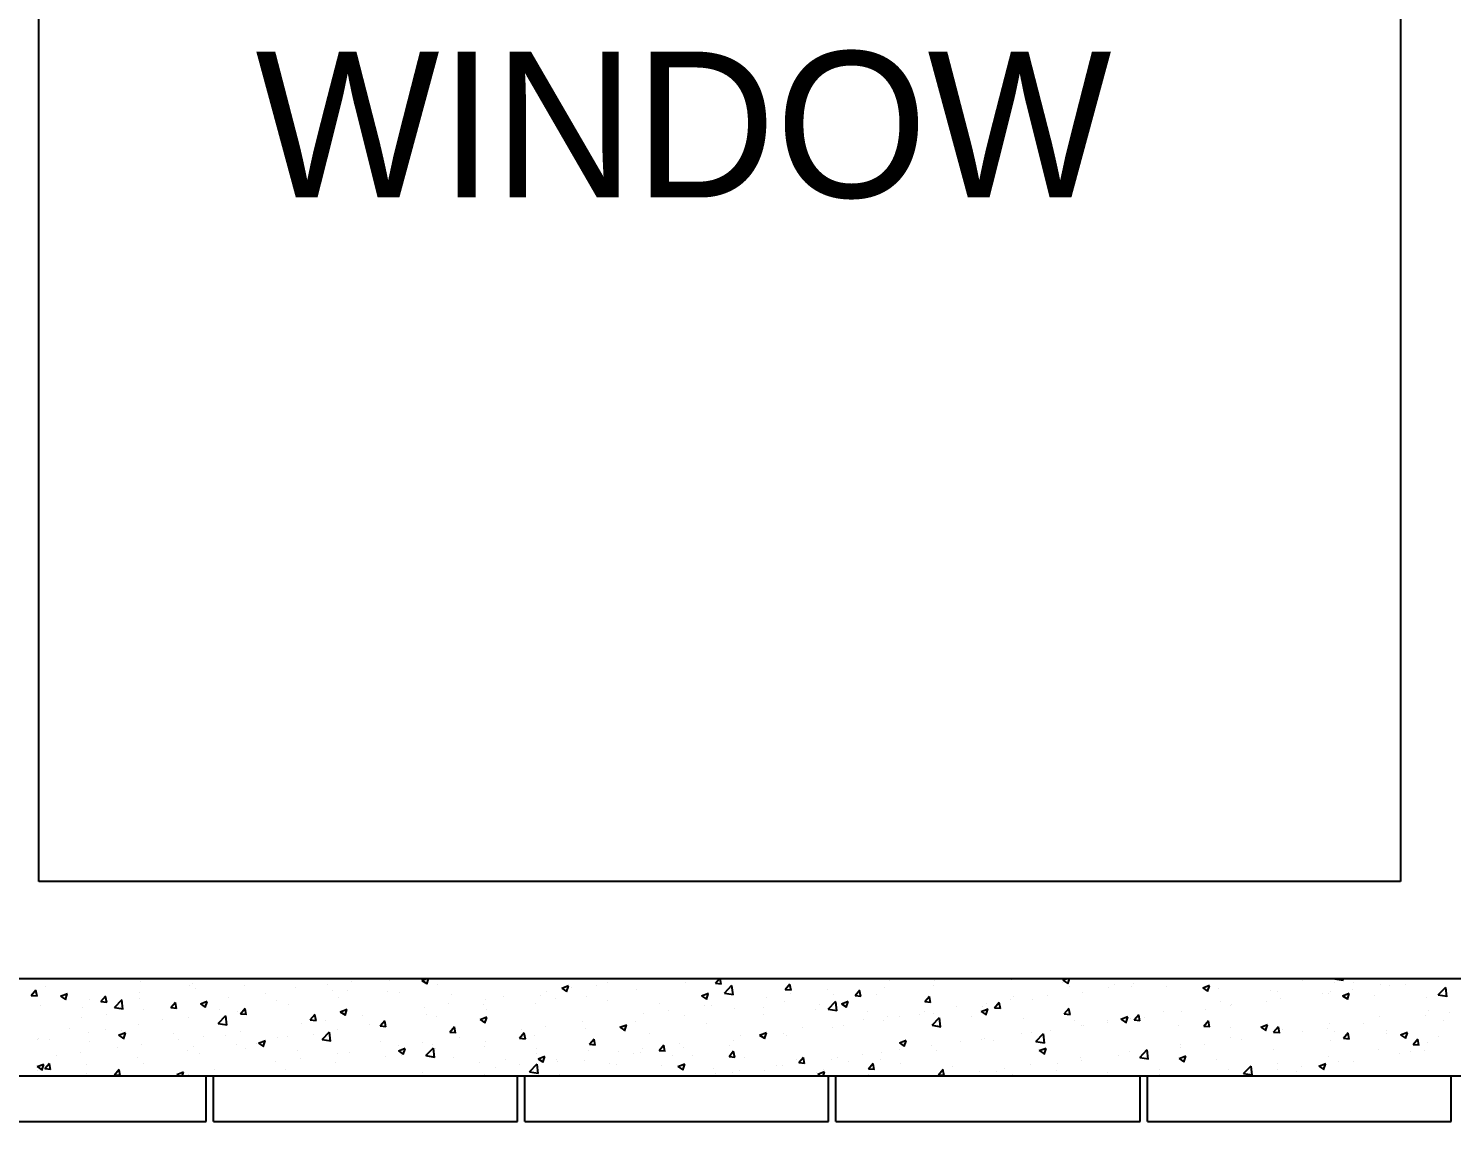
# Model space of a CAD drawing. Header units: metres. Extents: x -1560488.3 to -1560394.4, y 43534.5 to 43593.3.
# Drawn here: x -1560435.194 to -1560433.091, y 43537.67 to 43539.285 of the extents above; entities that cross this region are included whole.
import ezdxf

# ---------------------------------------------------------------- set-up
doc = ezdxf.new("R2010")
doc.units = ezdxf.units.M
doc.header["$LTSCALE"] = 750
doc.header["$MEASUREMENT"] = 0
doc.layers.get('0').update_dxf_attribs({"lineweight": 5})
doc.layers.add('BO', color=1, linetype='Continuous')
doc.styles.add('Romantic', font='GOTHIC.TTF')

# ---------------------------------------------------------------- blocks, each defined once
blk = doc.blocks.new('A$C70167D43')
at = {"color": 0}
for p, q in [((-154.41, 12.14), (-154.41, 161.01)), ((-24.15, 161.01), (-24.15, 12.14)), ((-24.15, 12.14), (-154.41, 12.14)), ((-14.85, 2.83), (-163.72, 2.83)), ((-5.54, -6.47), (-173.02, -6.47))]:
    blk.add_line(p, q, dxfattribs=at)
at = {"color": 2}
for p, q in [((-149.66, 2.81), (-149.66, 2.81)), ((-135.25, 2.79), (-135.25, 2.79)), ((-117.75, 2.69), (-117.38, 2.83)), ((-117.29, 2.34), (-117.13, 2.83)), ((-89.68, 2.41), (-89.32, 2.83)), ((-89.13, 2.31), (-89.22, 2.83)), ((-61.41, 2.73), (-61.41, 2.73)), ((-56.44, 2.71), (-56.13, 2.83)), ((-55.99, 2.36), (-55.83, 2.83)), ((-46.21, 2.82), (-46.21, 2.82)), ((-45.02, 2.79), (-45.02, 2.79)), ((-30.45, 2.83), (-29.65, 2.71)), ((-29.65, 2.67), (-29.67, 2.83)), ((-155.12, 1.25), (-154.67, 1.78)), ((-154.57, 1.15), (-154.68, 1.74)), ((-153.71, 2.06), (-153.71, 2.06)), ((-152.31, 1.18), (-151.66, 1.43)), ((-151.85, 0.83), (-151.67, 1.39)), ((-144.73, 1.54), (-144.73, 1.54)), ((-144.7, 2.6), (-144.7, 2.6)), ((-139.95, 2.2), (-139.95, 2.2)), ((-139.73, 2.39), (-139.73, 2.39)), ((-139.37, 1.92), (-139.37, 1.92)), ((-134.76, 2.18), (-134.76, 2.18)), ((-132.7, 1.48), (-132.7, 1.48)), ((-129.8, 1.97), (-129.8, 1.97)), ((-126.83, 2.25), (-126.83, 2.25)), ((-126.28, 1.73), (-126.28, 1.73)), ((-124.83, 1.76), (-124.83, 1.76)), ((-124.5, 2.56), (-124.5, 2.56)), ((-121.06, 1.64), (-121.06, 1.64)), ((-120.86, 2.67), (-120.86, 2.67)), ((-119.86, 1.55), (-119.86, 1.55)), ((-117.75, 2.69), (-117.28, 2.38)), ((-116.22, 2.34), (-116.22, 2.34)), ((-105.82, 1.67), (-105.82, 1.67)), ((-104.38, 1.95), (-103.72, 2.2)), ((-104.38, 1.95), (-103.91, 1.64)), ((-103.92, 1.59), (-103.73, 2.15)), ((-103.49, 1.98), (-103.49, 1.98)), ((-101.02, 2.2), (-101.02, 2.2)), ((-99.96, 2.44), (-99.96, 2.44)), ((-97.25, 1.85), (-97.25, 1.85)), ((-92.55, 2.44), (-92.55, 2.44)), ((-91, 1.2), (-90.35, 1.45)), ((-90.55, 0.85), (-90.36, 1.41)), ((-89.68, 2.41), (-89.12, 2.36)), ((-88.82, 1.47), (-88.1, 2.23)), ((-88.82, 1.47), (-87.99, 1.34)), ((-88, 1.31), (-88.1, 2.19)), ((-83, 1.83), (-82.55, 2.36)), ((-83, 1.83), (-82.45, 1.78)), ((-82.45, 1.73), (-82.56, 2.31)), ((-82.47, 1.4), (-82.47, 1.4)), ((-78.95, 1.86), (-78.95, 1.86)), ((-76.33, 1.24), (-75.88, 1.78)), ((-75.78, 1.15), (-75.89, 1.73)), ((-73.52, 1.99), (-73.52, 1.99)), ((-73.07, 2.64), (-73.07, 2.64)), ((-68.85, 2.24), (-68.85, 2.24)), ((-68.74, 2.65), (-68.74, 2.65)), ((-56.45, 2.52), (-56.45, 2.52)), ((-56.44, 2.71), (-55.98, 2.4)), ((-55.77, 2.06), (-55.77, 2.06)), ((-54.55, 1.5), (-54.55, 1.5)), ((-52.06, 2.05), (-52.06, 2.05)), ((-51.48, 2.31), (-51.48, 2.31)), ((-49.85, 2.09), (-49.85, 2.09)), ((-49.73, 2.36), (-49.73, 2.36)), ((-46.51, 2.1), (-46.51, 2.1)), ((-43.07, 1.97), (-42.42, 2.22)), ((-43.07, 1.97), (-42.61, 1.66)), ((-42.62, 1.61), (-42.43, 2.17)), ((-41.55, 1.89), (-41.55, 1.89)), ((-36.58, 1.68), (-36.58, 1.68)), ((-35.94, 1.6), (-35.94, 1.6)), ((-33.57, 2.72), (-33.57, 2.72)), ((-31.61, 1.47), (-31.61, 1.47)), ((-31.05, 1.47), (-31.05, 1.47)), ((-30.82, 1.64), (-30.82, 1.64)), ((-30.51, 2.53), (-30.51, 2.53)), ((-29.7, 1.22), (-29.05, 1.47)), ((-29.24, 0.87), (-29.05, 1.43)), ((-28.72, 1.78), (-28.72, 1.78)), ((-28.61, 2.51), (-28.61, 2.51)), ((-26.04, 2.3), (-26.04, 2.3)), ((-25.2, 2.24), (-25.2, 2.24)), ((-23.64, 2.3), (-23.64, 2.3)), ((-20.54, 1.3), (-19.82, 2.05)), ((-19.72, 1.13), (-19.83, 2.01)), ((-155.12, 1.25), (-154.57, 1.2)), ((-154.26, 0.25), (-154.26, 0.25)), ((-152.31, 1.18), (-151.85, 0.87)), ((-150.22, 0.05), (-150.22, 0.05)), ((-149.56, 0.84), (-149.56, 0.84)), ((-148.45, 0.66), (-148, 1.2)), ((-148.45, 0.66), (-147.89, 0.62)), ((-147.9, 0.57), (-148.01, 1.15)), ((-147.17, 0.11), (-146.44, 0.86)), ((-147.17, 0.11), (-146.34, -0.02)), ((-146.35, -0.06), (-146.45, 0.83)), ((-144.79, 0.98), (-144.79, 0.98)), ((-141.77, 0.08), (-141.33, 0.62)), ((-141.77, 0.08), (-141.22, 0.03)), ((-141.23, -0.01), (-141.33, 0.57)), ((-138.94, 0.44), (-138.29, 0.69)), ((-138.94, 0.44), (-138.47, 0.13)), ((-138.56, 0.71), (-138.56, 0.71)), ((-138.48, 0.08), (-138.29, 0.64)), ((-136.23, 1.02), (-136.23, 1.02)), ((-135.1, -0.5), (-134.65, 0.03)), ((-131.71, 0.8), (-131.71, 0.8)), ((-130.53, 0.39), (-130.53, 0.39)), ((-125.76, 1.05), (-125.76, 1.05)), ((-117.54, 0.13), (-117.54, 0.13)), ((-115.22, 0.44), (-115.22, 0.44)), ((-114.9, 1.34), (-114.9, 1.34)), ((-111.88, 0.34), (-111.88, 0.34)), ((-111.69, 0.9), (-111.69, 0.9)), ((-109.93, 1.13), (-109.93, 1.13)), ((-106.86, 0.49), (-106.86, 0.49)), ((-106.45, 1.27), (-106.45, 1.27)), ((-104.96, 0.92), (-104.96, 0.92)), ((-102.03, 1.19), (-102.03, 1.19)), ((-99.99, 0.72), (-99.99, 0.72)), ((-95.03, 0.51), (-95.03, 0.51)), ((-91, 1.2), (-90.54, 0.89)), ((-90.68, 0.32), (-90.68, 0.32)), ((-90.06, 0.3), (-90.06, 0.3)), ((-87.83, 0.04), (-87.83, 0.04)), ((-85.09, 0.09), (-85.09, 0.09)), ((-84.8, 1.09), (-84.8, 1.09)), ((-83.05, 0.7), (-83.05, 0.7)), ((-79.7, 0.38), (-79.7, 0.38)), ((-78.89, -0.07), (-78.17, 0.69)), ((-78.35, 1.29), (-78.35, 1.29)), ((-78.07, -0.23), (-78.17, 0.65)), ((-77.63, 0.46), (-76.98, 0.71)), ((-77.63, 0.46), (-77.17, 0.15)), ((-77.18, 0.1), (-76.99, 0.66)), ((-76.33, 1.24), (-75.77, 1.19)), ((-74.28, 1.31), (-74.28, 1.31)), ((-69.65, 0.66), (-69.21, 1.19)), ((-69.65, 0.66), (-69.1, 0.61)), ((-69.11, 0.56), (-69.21, 1.15)), ((-66.62, 0.2), (-66.62, 0.2)), ((-64.16, 0.15), (-64.16, 0.15)), ((-63.79, 0.51), (-63.79, 0.51)), ((-62.98, 0.07), (-62.53, 0.61)), ((-62.98, 0.07), (-62.42, 0.02)), ((-62.43, -0.02), (-62.54, 0.56)), ((-61.46, 0.82), (-61.46, 0.82)), ((-61.2, 1.13), (-61.2, 1.13)), ((-59.33, 0.84), (-59.33, 0.84)), ((-57.94, 1.28), (-57.94, 1.28)), ((-56.31, -0.51), (-55.86, 0.02)), ((-41.36, 0.67), (-41.36, 0.67)), ((-40.45, 0.24), (-40.45, 0.24)), ((-40.35, 0.35), (-40.35, 0.35)), ((-36.93, 0.7), (-36.93, 0.7)), ((-35.65, 0.94), (-35.65, 0.94)), ((-29.7, 1.22), (-29.24, 0.91)), ((-26.64, 1.26), (-26.64, 1.26)), ((-21.68, 1.05), (-21.68, 1.05)), ((-20.54, 1.3), (-19.72, 1.17)), ((-150.29, -0.83), (-150.29, -0.83)), ((-147.96, -0.53), (-147.96, -0.53)), ((-144.43, -0.06), (-144.43, -0.06)), ((-142.56, -1.06), (-142.56, -1.06)), ((-140.07, -0.9), (-140.07, -0.9)), ((-137.24, -1.43), (-136.51, -0.68)), ((-137.14, -0.13), (-137.14, -0.13)), ((-136.42, -1.6), (-136.52, -0.71)), ((-135.37, -0.3), (-135.37, -0.3)), ((-135.1, -0.5), (-134.54, -0.55)), ((-134.55, -0.6), (-134.66, -0.01)), ((-128.43, -1.09), (-127.98, -0.55)), ((-128.43, -1.09), (-127.87, -1.14)), ((-127.88, -1.18), (-127.99, -0.6)), ((-126.94, -1.11), (-126.94, -1.11)), ((-125.57, -0.31), (-124.91, -0.06)), ((-125.57, -0.31), (-125.1, -0.62)), ((-125.11, -0.67), (-124.92, -0.1)), ((-123.42, -0.65), (-123.42, -0.65)), ((-121.75, -1.67), (-121.3, -1.14)), ((-121.21, -1.77), (-121.31, -1.18)), ((-117.3, -0.59), (-117.3, -0.59)), ((-116.34, -0.76), (-116.34, -0.76)), ((-112.19, -1.05), (-111.54, -0.8)), ((-112.19, -1.05), (-111.73, -1.36)), ((-111.74, -1.41), (-111.55, -0.85)), ((-111.56, -0.1), (-111.56, -0.1)), ((-102.41, -1.23), (-102.41, -1.23)), ((-97.36, -1.25), (-97.36, -1.25)), ((-96.53, -0.45), (-96.53, -0.45)), ((-94.2, -0.15), (-94.2, -0.15)), ((-92.66, -0.65), (-92.66, -0.65)), ((-85.13, -0.55), (-85.13, -0.55)), ((-80.13, -0.12), (-80.13, -0.12)), ((-78.89, -0.07), (-78.06, -0.2)), ((-75.52, -1.03), (-75.52, -1.03)), ((-75.16, -0.33), (-75.16, -0.33)), ((-73.63, -1.11), (-73.63, -1.11)), ((-73.19, -0.73), (-73.19, -0.73)), ((-72.05, -0.73), (-72.05, -0.73)), ((-70.19, -0.54), (-70.19, -0.54)), ((-69.67, -0.26), (-69.67, -0.26)), ((-68.96, -1.61), (-68.24, -0.85)), ((-68.86, -0.45), (-68.86, -0.45)), ((-68.14, -1.77), (-68.24, -0.89)), ((-65.23, -0.75), (-65.23, -0.75)), ((-64.26, -0.29), (-63.61, -0.04)), ((-64.26, -0.29), (-63.8, -0.6)), ((-63.81, -0.64), (-63.62, -0.08)), ((-60.26, -0.96), (-60.26, -0.96)), ((-56.31, -0.51), (-55.75, -0.56)), ((-55.76, -0.61), (-55.87, -0.02)), ((-55.29, -1.17), (-55.29, -1.17)), ((-52.22, -1.19), (-52.22, -1.19)), ((-52.18, -1.31), (-52.18, -1.31)), ((-50.89, -1.03), (-50.24, -0.78)), ((-50.89, -1.03), (-50.43, -1.34)), ((-50.43, -1.39), (-50.24, -0.83)), ((-49.96, -1), (-49.96, -1)), ((-49.63, -1.09), (-49.18, -0.56)), ((-49.63, -1.09), (-49.08, -1.14)), ((-49.08, -1.19), (-49.19, -0.61)), ((-48.66, -0.84), (-48.66, -0.84)), ((-46.79, -0.26), (-46.79, -0.26)), ((-45.13, -0.31), (-45.13, -0.31)), ((-42.96, -1.68), (-42.51, -1.14)), ((-42.78, -0.07), (-42.78, -0.07)), ((-42.41, -1.77), (-42.52, -1.19)), ((-26.15, -0.8), (-26.15, -0.8)), ((-21.77, -0.65), (-21.77, -0.65)), ((-21.46, -0.2), (-21.46, -0.2)), ((-20.04, -1.16), (-20.04, -1.16)), ((-19.44, -0.35), (-19.44, -0.35)), ((-151.48, -1.94), (-151.48, -1.94)), ((-149.68, -2.25), (-149.68, -2.25)), ((-147.99, -1.99), (-147.99, -1.99)), ((-146.76, -2.56), (-146.1, -2.31)), ((-146.76, -2.56), (-146.29, -2.88)), ((-146.51, -2.15), (-146.51, -2.15)), ((-146.3, -2.92), (-146.11, -2.36)), ((-144.84, -1.56), (-144.84, -1.56)), ((-141.54, -2.36), (-141.54, -2.36)), ((-138.67, -2.65), (-138.67, -2.65)), ((-137.24, -1.43), (-136.41, -1.56)), ((-136.58, -2.57), (-136.58, -2.57)), ((-135.15, -2.19), (-135.15, -2.19)), ((-130.65, -2.7), (-130.65, -2.7)), ((-129.27, -1.42), (-129.27, -1.42)), ((-128.16, -2.45), (-128.16, -2.45)), ((-127.31, -2.97), (-126.58, -2.22)), ((-126.49, -3.14), (-126.59, -2.25)), ((-125.87, -2.05), (-125.87, -2.05)), ((-122.73, -1.52), (-122.73, -1.52)), ((-121.75, -1.67), (-121.2, -1.72)), ((-121.17, -1.45), (-121.17, -1.45)), ((-115.08, -2.25), (-114.63, -1.72)), ((-115.08, -2.25), (-114.52, -2.3)), ((-114.53, -2.35), (-114.64, -1.77)), ((-108.41, -2.84), (-107.96, -2.3)), ((-108.26, -2), (-108.26, -2)), ((-107.86, -2.93), (-107.97, -2.35)), ((-106.97, -2.6), (-106.97, -2.6)), ((-105.93, -1.69), (-105.93, -1.69)), ((-102.14, -1.91), (-102.14, -1.91)), ((-98.82, -1.8), (-98.17, -1.55)), ((-98.82, -1.8), (-98.36, -2.11)), ((-98.37, -2.16), (-98.18, -1.59)), ((-95.98, -2.42), (-95.98, -2.42)), ((-90.56, -1.48), (-90.56, -1.48)), ((-87.25, -2.58), (-87.25, -2.58)), ((-85.45, -2.54), (-84.8, -2.29)), ((-85.45, -2.54), (-84.99, -2.85)), ((-84.99, -2.9), (-84.81, -2.34)), ((-84.92, -2.27), (-84.92, -2.27)), ((-83.17, -2.4), (-83.17, -2.4)), ((-82.9, -2.6), (-82.9, -2.6)), ((-81.4, -1.81), (-81.4, -1.81)), ((-78.47, -1.8), (-78.47, -1.8)), ((-77.47, -1.66), (-77.47, -1.66)), ((-68.96, -1.61), (-68.13, -1.74)), ((-60.39, -2.39), (-60.39, -2.39)), ((-59.44, -2.25), (-59.44, -2.25)), ((-59.03, -3.15), (-58.31, -2.39)), ((-58.21, -3.31), (-58.31, -2.43)), ((-57.64, -2.13), (-57.64, -2.13)), ((-54.66, -1.6), (-54.66, -1.6)), ((-54.51, -1.62), (-54.51, -1.62)), ((-50.33, -1.38), (-50.33, -1.38)), ((-45.36, -1.59), (-45.36, -1.59)), ((-42.96, -1.68), (-42.4, -1.73)), ((-40.39, -1.8), (-40.39, -1.8)), ((-37.52, -1.78), (-36.87, -1.53)), ((-37.52, -1.78), (-37.05, -2.09)), ((-37.06, -2.14), (-36.87, -1.57)), ((-36.29, -2.26), (-35.84, -1.73)), ((-36.29, -2.26), (-35.73, -2.31)), ((-35.74, -2.36), (-35.84, -1.77)), ((-35.76, -2.15), (-35.76, -2.15)), ((-35.42, -2.01), (-35.42, -2.01)), ((-33.5, -2.2), (-33.5, -2.2)), ((-31.17, -1.89), (-31.17, -1.89)), ((-30.93, -1.46), (-30.93, -1.46)), ((-30.46, -2.22), (-30.46, -2.22)), ((-29.61, -2.85), (-29.16, -2.31)), ((-29.06, -2.94), (-29.17, -2.36)), ((-27.65, -1.43), (-27.65, -1.43)), ((-25.49, -2.43), (-25.49, -2.43)), ((-25.47, -2.09), (-25.47, -2.09)), ((-24.14, -2.52), (-23.49, -2.27)), ((-24.14, -2.52), (-23.68, -2.83)), ((-23.69, -2.88), (-23.5, -2.32)), ((-20.52, -2.64), (-20.52, -2.64)), ((-154.48, -2.98), (-154.48, -2.98)), ((-154.38, -2.85), (-154.38, -2.85)), ((-153.41, -2.92), (-153.41, -2.92)), ((-149.51, -3.19), (-149.51, -3.19)), ((-146.88, -3.73), (-146.88, -3.73)), ((-144.55, -3.4), (-144.55, -3.4)), ((-141, -2.96), (-141, -2.96)), ((-140.18, -4), (-140.18, -4)), ((-139.58, -3.61), (-139.58, -3.61)), ((-135.48, -3.4), (-135.48, -3.4)), ((-134.61, -3.82), (-134.61, -3.82)), ((-133.58, -3.38), (-133.58, -3.38)), ((-133.38, -3.31), (-132.73, -3.06)), ((-133.38, -3.31), (-132.92, -3.62)), ((-132.93, -3.67), (-132.74, -3.1)), ((-131.61, -2.78), (-131.61, -2.78)), ((-129.65, -4.03), (-129.65, -4.03)), ((-127.31, -2.97), (-126.48, -3.1)), ((-126.64, -2.99), (-126.64, -2.99)), ((-121.67, -3.2), (-121.67, -3.2)), ((-120.01, -4.05), (-119.36, -3.8)), ((-120.01, -4.05), (-119.55, -4.37)), ((-119.99, -3.54), (-119.99, -3.54)), ((-119.56, -4.41), (-119.37, -3.85)), ((-117.66, -3.23), (-117.66, -3.23)), ((-117.38, -4.51), (-116.65, -3.76)), ((-116.71, -3.41), (-116.71, -3.41)), ((-116.56, -4.68), (-116.66, -3.79)), ((-116.45, -3.85), (-116.45, -3.85)), ((-114.14, -2.77), (-114.14, -2.77)), ((-111.74, -3.62), (-111.74, -3.62)), ((-111.67, -3.2), (-111.67, -3.2)), ((-108.41, -2.84), (-107.85, -2.89)), ((-106.77, -3.83), (-106.77, -3.83)), ((-101.81, -4.04), (-101.81, -4.04)), ((-101.73, -3.42), (-101.28, -2.89)), ((-101.73, -3.42), (-101.18, -3.47)), ((-101.41, -3.35), (-101.41, -3.35)), ((-101.18, -3.52), (-101.29, -2.93)), ((-96.65, -3.82), (-96.65, -3.82)), ((-95.06, -4.01), (-94.61, -3.47)), ((-95.06, -4.01), (-94.5, -4.05)), ((-94.51, -4.1), (-94.62, -3.52)), ((-93.13, -3.35), (-93.13, -3.35)), ((-92.78, -3.75), (-92.78, -3.75)), ((-88.38, -4.59), (-87.94, -4.06)), ((-88.33, -3.53), (-88.33, -3.53)), ((-87.94, -3.05), (-87.94, -3.05)), ((-72.12, -3.93), (-72.12, -3.93)), ((-72.08, -3.29), (-71.43, -3.04)), ((-72.08, -3.29), (-71.62, -3.6)), ((-71.62, -3.65), (-71.43, -3.08)), ((-68.97, -3.55), (-68.97, -3.55)), ((-68.49, -3.99), (-68.49, -3.99)), ((-66.24, -3.16), (-66.24, -3.16)), ((-64.27, -2.95), (-64.27, -2.95)), ((-63.91, -2.85), (-63.91, -2.85)), ((-63.07, -3.06), (-63.07, -3.06)), ((-59.03, -3.15), (-58.2, -3.28)), ((-58.71, -4.03), (-58.05, -3.78)), ((-58.71, -4.03), (-58.24, -4.35)), ((-58.25, -4.39), (-58.06, -3.83)), ((-49.1, -4.69), (-48.38, -3.93)), ((-48.28, -4.85), (-48.38, -3.97)), ((-45.24, -3.4), (-45.24, -3.4)), ((-45.23, -3.74), (-45.23, -3.74)), ((-42.9, -3.43), (-42.9, -3.43)), ((-40.46, -2.75), (-40.46, -2.75)), ((-39.38, -2.97), (-39.38, -2.97)), ((-36.32, -3.95), (-36.32, -3.95)), ((-30.89, -3.02), (-30.89, -3.02)), ((-29.61, -2.85), (-29.06, -2.89)), ((-26.27, -3.9), (-26.27, -3.9)), ((-22.94, -3.43), (-22.49, -2.9)), ((-22.94, -3.43), (-22.38, -3.48)), ((-22.39, -3.52), (-22.5, -2.94)), ((-21.89, -4.02), (-21.89, -4.02)), ((-21.57, -3.3), (-21.57, -3.3)), ((-154.57, -5.56), (-153.92, -5.31)), ((-154.12, -5.92), (-153.93, -5.36)), ((-153.83, -5.75), (-153.38, -5.22)), ((-153.28, -5.84), (-153.39, -5.26)), ((-152.73, -4.5), (-152.73, -4.5)), ((-150.4, -4.2), (-150.4, -4.2)), ((-149.79, -5.35), (-149.79, -5.35)), ((-144.96, -4.65), (-144.96, -4.65)), ((-144.43, -5.25), (-144.43, -5.25)), ((-139.01, -4.32), (-139.01, -4.32)), ((-131.72, -5.09), (-131.72, -5.09)), ((-129.39, -4.78), (-129.39, -4.78)), ((-125.98, -5.15), (-125.98, -5.15)), ((-125.87, -4.31), (-125.87, -4.31)), ((-124.68, -4.24), (-124.68, -4.24)), ((-121.28, -4.55), (-121.28, -4.55)), ((-119.71, -4.45), (-119.71, -4.45)), ((-117.38, -4.51), (-116.55, -4.64)), ((-114.75, -4.66), (-114.75, -4.66)), ((-112.26, -5.21), (-112.26, -5.21)), ((-109.78, -4.87), (-109.78, -4.87)), ((-108.38, -5.36), (-108.38, -5.36)), ((-107.45, -6.05), (-106.72, -5.3)), ((-106.84, -4.28), (-106.84, -4.28)), ((-106.63, -6.22), (-106.73, -5.33)), ((-106.64, -4.8), (-105.99, -4.55)), ((-106.64, -4.8), (-106.18, -5.11)), ((-106.18, -5.16), (-106, -4.59)), ((-104.86, -4.9), (-104.86, -4.9)), ((-104.81, -5.08), (-104.81, -5.08)), ((-102.25, -5), (-102.25, -5)), ((-99.84, -5.29), (-99.84, -5.29)), ((-99.18, -5.39), (-99.18, -5.39)), ((-98.98, -4.12), (-98.98, -4.12)), ((-97.48, -4.35), (-97.48, -4.35)), ((-96.84, -4.25), (-96.84, -4.25)), ((-93.75, -4.46), (-93.75, -4.46)), ((-93.27, -5.54), (-92.62, -5.29)), ((-92.81, -5.9), (-92.62, -5.34)), ((-91.87, -4.46), (-91.87, -4.46)), ((-88.38, -4.59), (-87.83, -4.64)), ((-87.84, -4.68), (-87.94, -4.1)), ((-86.91, -4.67), (-86.91, -4.67)), ((-81.94, -4.88), (-81.94, -4.88)), ((-81.71, -5.17), (-81.26, -4.64)), ((-81.71, -5.17), (-81.15, -5.22)), ((-81.16, -5.27), (-81.27, -4.69)), ((-78.58, -4.9), (-78.58, -4.9)), ((-77.97, -4.7), (-77.97, -4.7)), ((-76.97, -5.09), (-76.97, -5.09)), ((-75.64, -4.4), (-75.64, -4.4)), ((-75.04, -5.76), (-74.59, -5.22)), ((-74.49, -5.85), (-74.6, -5.27)), ((-73.92, -4.92), (-73.92, -4.92)), ((-73.75, -4.2), (-73.75, -4.2)), ((-72, -5.3), (-72, -5.3)), ((-59.55, -5.35), (-59.55, -5.35)), ((-56.96, -5.29), (-56.96, -5.29)), ((-54.77, -4.7), (-54.77, -4.7)), ((-54.63, -4.98), (-54.63, -4.98)), ((-51.11, -4.51), (-51.11, -4.51)), ((-50.07, -4.1), (-50.07, -4.1)), ((-49.1, -4.69), (-48.27, -4.82)), ((-45.33, -4.78), (-44.68, -4.53)), ((-45.33, -4.78), (-44.87, -5.09)), ((-44.88, -5.14), (-44.69, -4.57)), ((-41.75, -4.88), (-41.75, -4.88)), ((-35.88, -5.25), (-35.88, -5.25)), ((-31.96, -5.52), (-31.31, -5.27)), ((-31.51, -5.88), (-31.32, -5.32)), ((-31.05, -4.55), (-31.05, -4.55)), ((-30.09, -5.1), (-30.09, -5.1)), ((-28.67, -5.06), (-28.67, -5.06)), ((-24.22, -4.32), (-24.22, -4.32)), ((-23.24, -4.13), (-23.24, -4.13)), ((-154.57, -5.56), (-154.11, -5.88)), ((-154.49, -5.95), (-154.49, -5.95)), ((-153.83, -5.75), (-153.28, -5.8)), ((-149.86, -6.18), (-149.86, -6.18)), ((-147.16, -6.33), (-146.71, -5.8)), ((-147.16, -6.33), (-146.6, -6.38)), ((-146.61, -6.43), (-146.72, -5.85)), ((-141.2, -6.31), (-140.55, -6.06)), ((-141.2, -6.31), (-140.96, -6.47)), ((-141.12, -6.32), (-141.12, -6.32)), ((-140.68, -6.47), (-140.56, -6.1)), ((-140.11, -6.47), (-140.04, -6.38)), ((-140.04, -6.47), (-140.04, -6.43)), ((-137.6, -5.86), (-137.6, -5.86)), ((-130.76, -5.8), (-130.76, -5.8)), ((-117.69, -6.14), (-117.69, -6.14)), ((-116.59, -6.44), (-116.59, -6.44)), ((-111.79, -6.3), (-111.79, -6.3)), ((-110.71, -5.67), (-110.71, -5.67)), ((-107.45, -6.05), (-106.62, -6.18)), ((-107.09, -5.7), (-107.09, -5.7)), ((-104.61, -6.32), (-104.61, -6.32)), ((-94.88, -5.5), (-94.88, -5.5)), ((-93.27, -5.54), (-92.8, -5.86)), ((-89.91, -5.71), (-89.91, -5.71)), ((-89.7, -6.25), (-89.7, -6.25)), ((-88.06, -6.15), (-88.06, -6.15)), ((-87.37, -5.94), (-87.37, -5.94)), ((-84.94, -5.92), (-84.94, -5.92)), ((-83.85, -5.48), (-83.85, -5.48)), ((-83.28, -5.5), (-83.28, -5.5)), ((-79.98, -6.13), (-79.98, -6.13)), ((-79.9, -6.29), (-79.24, -6.04)), ((-79.9, -6.29), (-79.63, -6.47)), ((-79.38, -6.47), (-79.25, -6.08)), ((-79.35, -5.85), (-79.35, -5.85)), ((-75.04, -5.76), (-74.48, -5.81)), ((-75.01, -6.34), (-75.01, -6.34)), ((-68.36, -6.34), (-67.91, -5.81)), ((-68.36, -6.34), (-67.81, -6.39)), ((-67.81, -6.44), (-67.92, -5.85)), ((-67.04, -5.51), (-67.04, -5.51)), ((-64.38, -6.05), (-64.38, -6.05)), ((-62.83, -6.06), (-62.83, -6.06)), ((-62.07, -5.72), (-62.07, -5.72)), ((-61.31, -6.47), (-61.24, -6.39)), ((-61.24, -6.47), (-61.25, -6.44)), ((-57.1, -5.93), (-57.1, -5.93)), ((-52.14, -6.14), (-52.14, -6.14)), ((-47.17, -5.82), (-47.17, -5.82)), ((-47.17, -6.35), (-47.17, -6.35)), ((-40.58, -5.85), (-40.58, -5.85)), ((-39.17, -6.23), (-38.45, -5.47)), ((-39.17, -6.23), (-38.34, -6.36)), ((-38.35, -6.39), (-38.45, -5.51)), ((-35.95, -5.87), (-35.95, -5.87)), ((-34.09, -6), (-34.09, -6)), ((-33.62, -5.56), (-33.62, -5.56)), ((-31.96, -5.52), (-31.5, -5.84)), ((-21.68, -6.4), (-21.68, -6.4))]:
    blk.add_line(p, q, dxfattribs=at)
at = {"color": 4}
for p, q in [((-138.4, -10.81), (-138.4, -6.47)), ((-137.7, -10.81), (-137.7, -6.47)), ((-108.62, -10.81), (-108.62, -6.47)), ((-107.92, -10.81), (-107.92, -6.47)), ((-78.85, -10.81), (-78.85, -6.47)), ((-78.15, -10.81), (-78.15, -6.47)), ((-49.07, -10.81), (-49.07, -6.47)), ((-48.37, -10.81), (-48.37, -6.47)), ((-19.3, -10.81), (-19.3, -6.47)), ((-167.47, -10.81), (-138.4, -10.81)), ((-137.7, -10.81), (-108.62, -10.81)), ((-107.92, -10.81), (-78.85, -10.81)), ((-78.15, -10.81), (-49.07, -10.81)), ((-48.37, -10.81), (-19.3, -10.81))]:
    blk.add_line(p, q, dxfattribs=at)
at = {"color": 0, "style": 'Romantic'}
blk.add_text('WINDOW', height=13.957, dxfattribs=at).set_placement((-133.68, 77.56))

msp = doc.modelspace()

# ---------------------------------------------------------------- block references
at = {"layer": 'BO', "color": 4, "xscale": 0.0154482882477733, "yscale": 0.0154482882477733, "zscale": 0.0154482882477733}
msp.add_blockref('A$C70167D43', (-1560432.7934, 43537.8373), dxfattribs=at)

doc.saveas('drawing.dxf')
